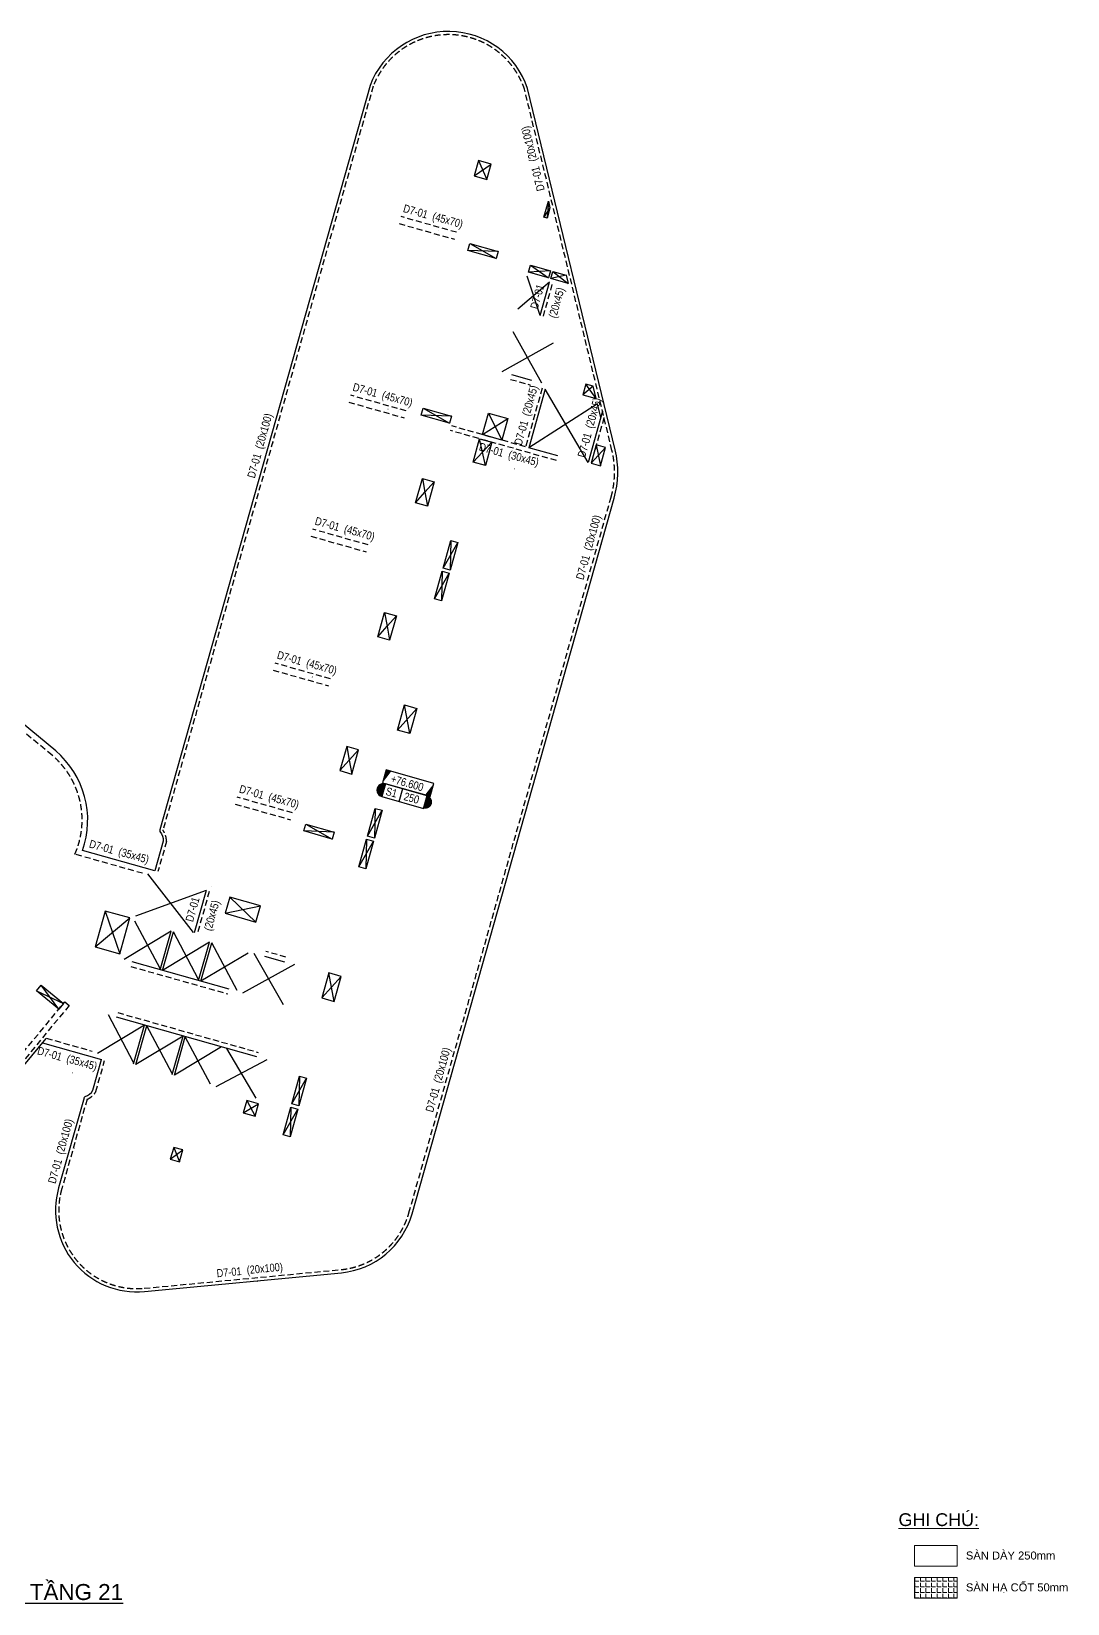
# Model space of a CAD drawing. Header units: millimetres. Extents: x 5400 to 3023951, y -127214 to 225084.
# Drawn here: x 2098452 to 2163237, y 8033 to 106284 of the extents above; entities that cross this region are included whole.
import ezdxf
from ezdxf.enums import TextEntityAlignment as Align

# ---------------------------------------------------------------- set-up
doc = ezdxf.new("R2010")
doc.units = ezdxf.units.MM
doc.header["$LTSCALE"] = 100
doc.linetypes.add('HIDDEN', pattern=[0.375, 0.25, -0.125])
for name, color, linetype in [('ccu11-Manh', 8, 'Continuous'), ('ccu11-Thay', 7, 'Continuous'), ('ccu12-Chidan', 9, 'Continuous'), ('ccu12-Khuat', 9, 'HIDDEN'), ('ccu12-Lomo', 2, 'Continuous'), ('ccu12-Text', 31, 'Continuous'), ('ccu12-Thay', 7, 'Continuous')]:
    doc.layers.add(name, color=color, linetype=linetype)
doc.layers.add('ccu12-Tencaukien', color=9, linetype='Continuous', lineweight=15)
doc.layers.add('KC-Tencaukien', color=9, linetype='Continuous', lineweight=15)
doc.styles.add('Arial', font='arial.ttf', dxfattribs={"width": 0.7})
doc.styles.add('Arial Narrow', font='ARIALN.TTF')

# ---------------------------------------------------------------- blocks, each defined once
blk = doc.blocks.new('*U4')
at = {"layer": 'ccu12-Tencaukien', "color": 8, "ltscale": 10000}
blk.add_line((361, -155), (354, -155), dxfattribs=at)
at = {"layer": 'ccu12-Text', "color": 2, "style": 'Arial Narrow', "width": 0.8}
blk.add_attdef('SH', text='', height=300, dxfattribs=at).set_placement((276, 6), align=Align.BOTTOM_RIGHT)
at = {"layer": 'ccu12-Text', "color": 31, "style": 'Arial Narrow', "width": 0.8}
for tag, p in [('(', (508, -75)), ('KT', (633, -75)), (')', (963, -75))]:
    blk.add_attdef(tag, text='', height=250, dxfattribs=at).set_placement(p, align=Align.BOTTOM_LEFT)
blk = doc.blocks.new('ccu11-cmb-flat-8')
at = {"layer": 'ccu12-Chidan', "color": 7}
blk.add_lwpolyline([(0, 0), (1550, 0), (1550, 419), (0, 419)], close=True, dxfattribs=at)
at = {"layer": 'ccu12-Chidan'}
for points in [[(0, 0), (166, 419), (0, 419)], [(1550, 419), (1383, 0), (1550, 0)]]:
    blk.add_solid(points, dxfattribs=at)
at = {"layer": 'ccu12-Chidan', "color": 31, "style": 'Arial Narrow', "width": 0.8}
blk.add_attdef('+100.00', text='', height=250, dxfattribs=at).set_placement((745, 206), align=Align.MIDDLE_CENTER)
blk = doc.blocks.new('ccu11-chieudaysan-flat-2')
at = {"layer": 'ccu12-Chidan'}
for points in [[(-569, 0), (-569, 419, 1)], [(788, 419), (788, 0, 1)]]:
    blk.add_hatch(color=8, dxfattribs=at).paths.add_polyline_path(points)
at = {"layer": 'ccu12-Chidan', "color": 7}
blk.add_line((0, 0), (0, 419), dxfattribs=at)
blk.add_lwpolyline([(-569, 0), (788, 0), (788, 419), (-569, 419)], close=True, dxfattribs=at)
blk.add_arc((-569, 209), 209, 90, 270.0001, dxfattribs=at)
at = {"layer": 'ccu12-Chidan', "color": 31, "style": 'Arial Narrow', "width": 0.7}
for tag, p in [('S00', (-488, 209)), ('200', (100, 209))]:
    blk.add_attdef(tag, text='', height=250, dxfattribs=at).set_placement(p, align=Align.MIDDLE_LEFT)
blk = doc.blocks.new('*U16')
at = {"layer": 'ccu12-Tencaukien', "color": 8, "ltscale": 10000}
blk.add_line((361, -155), (354, -155), dxfattribs=at)
at = {"layer": 'ccu12-Text', "color": 2, "style": 'Arial Narrow', "width": 0.8}
blk.add_attdef('SH', text='', height=300, dxfattribs=at).set_placement((276, 6), align=Align.BOTTOM_RIGHT)
at = {"layer": 'ccu12-Text', "color": 31, "style": 'Arial Narrow', "width": 0.8}
for tag, p in [('(', (508, -75)), ('KT', (633, -75)), (')', (963, -75))]:
    blk.add_attdef(tag, text='', height=250, dxfattribs=at).set_placement(p, align=Align.BOTTOM_LEFT)
blk = doc.blocks.new('Lomo T21')
at = {"layer": 'ccu11-Manh', "ltscale": 5}
for p, q in [((70850, 85937), (71921, 86673)), ((71122, 86899), (71649, 85711)), ((70569, 81704), (72226, 80768)), ((72349, 81201), (70446, 81271)), ((69439, 70904), (67537, 70974)), ((67659, 71407), (69317, 70471)), ((24961, 54407, 0), (22225, 56082, 0)), ((22512, 56429, 0), (24675, 54060, 0)), ((26345, 53102), (27794, 51322)), ((28081, 51669, 0), (26058, 52755)), ((22567, 46987, 0), (24156, 48204, 0)), ((23809, 48490, 0), (22914, 46701, 0)), ((25535, 46546), (27890, 48298)), ((27350, 48744), (26075, 46101)), ((34210, 46606, 0), (32419, 47501, 0)), ((32706, 47848, 0), (33923, 46259, 0)), ((35867, 45237, 0), (37084, 43649, 0)), ((60317, 45424), (61975, 44488)), ((60317, 45424), (61975, 44488)), ((19825, 43664), (21413, 44881)), ((21066, 45168), (20172, 43378)), ((37371, 43996, 0), (35581, 44890, 0)), ((62097, 44921), (60195, 44991)), ((62097, 44921), (60195, 44991)), ((32356, 43183), (33891, 43472)), ((33120, 44109), (33127, 42547)), ((33095, 42508), (31369, 41988)), ((32324, 43145), (32140, 41352)), ((39185, 42500, 0), (40402, 40911, 0)), ((40689, 41258, 0), (38898, 42153, 0)), ((41102, 41627, 0), (41429, 40060)), ((42066, 40831, 0), (40466, 40856, 0)), ((14610, 37350, 0), (17249, 39840, 0)), ((16902, 40126, 0), (14957, 37064, 0)), ((47151, 37740, 0), (49326, 39552, 0)), ((47786, 39987, 0), (48691, 37305, 0)), ((18938, 38479), (18531, 36573)), ((19065, 38633), (21096, 37955)), ((20606, 37361), (19556, 39227)), ((38909, 38783, 0), (40696, 37891, 0)), ((40391, 37559, 0), (39195, 39130, 0)), ((19632, 37906), (17837, 37146)), ((19748, 37811), (19378, 35874)), ((18647, 36478), (20479, 37207)), ((43489, 35001, 0), (45167, 34198, 0)), ((44881, 33851), (43775, 35348, 0)), ((14319, 32887), (15366, 31017)), ((15860, 31614, 0), (13826, 32289)), ((6585, 27633, 0), (9225, 30123, 0)), ((8878, 30409, 0), (6932, 27347, 0)), ((56409, 27367), (57368, 27927)), ((56627, 28136), (57150, 27157)), ((51851, 24472), (52639, 25055)), ((52061, 25218), (52428, 24309)), ((2382, 22546, 0), (3970, 23762, 0)), ((3623, 24049, 0), (2729, 22259, 0)), ((10467, 21704), (8880, 21588)), ((9580, 22436), (9767, 20855)), ((917, 20772), (22, 18982)), ((4125, 20589), (5954, 20762)), ((4951, 21590), (5127, 19761)), ((6031, 20698), (5550, 19410)), ((-325, 19269), (1264, 20485)), ((6378, 20412), (5204, 19697)), ((-1535, 17803, 0), (-2429, 16013, 0)), ((540, 15895), (1758, 17723)), ((-2776, 16300, 0), (-1188, 17517, 0)), ((2105, 17436), (540, 15895)), ((-5676, 12792, 0), (-6570, 11002, 0)), ((-6438, 10892, 0), (-3957, 13191, 0)), ((-4304, 13477, 0), (-6091, 10606, 0)), ((-6917, 11289, 0), (-5329, 12505, 0))]:
    blk.add_line(p, q, dxfattribs=at)
at = {"layer": 'ccu11-Manh', "ltscale": 0.5}
for p, q in [((75587, 83943, 0), (75212, 83352, 0)), ((75489, 84346, 0), (75404, 83325, 0)), ((75614, 79997), (74240, 79913)), ((74364, 80350), (75491, 79560)), ((76610, 79716), (75635, 79519)), ((75759, 79956), (76733, 79209)), ((71371, 69760, 0), (72955, 70768, 0)), ((71752, 71108, 0), (72574, 69420, 0)), ((71963, 69281, 0), (70781, 68041)), ((71551, 67824), (71193, 69499, 0)), ((79066, 68963), (78161, 67972)), ((78487, 69127), (78740, 67808)), ((68909, 61416), (69832, 63025)), ((69399, 63148), (69342, 61293)), ((68365, 59491), (69288, 61101)), ((68855, 61223), (68798, 59369)), ((67263, 52648), (66050, 51297)), ((66820, 51079), (66493, 52865)), ((64178, 44671), (65100, 46281)), ((64667, 46403), (64611, 44549)), ((63634, 42747), (64556, 44356)), ((64123, 44479), (64067, 42624)), ((55280, 39844), (57490, 40311)), ((57204, 39300), (55565, 40854)), ((28756, 37655, 0), (30458, 35546, 0)), ((26399, 34097, 0), (27506, 36527, 0)), ((30803, 35965, 0), (28409, 37235, 0)), ((28040, 36087, 0), (25864, 34538, 0)), ((62532, 35904), (61318, 34552)), ((62088, 34335), (61762, 36121)), ((17023, 33409, 0), (16640, 32558, 0)), ((16450, 32716, 0), (17213, 33253, 0)), ((59446, 27927), (60369, 29537)), ((59936, 29659), (59879, 27805)), ((58902, 26002), (59825, 27612)), ((59392, 27734), (59335, 25880))]:
    blk.add_line(p, q, dxfattribs=at)
at = {"layer": 'ccu11-Manh'}
for p, q in [((78286, 72794, 0), (77638, 72250, 0)), ((78474, 72014, 0), (77825, 72915, 0)), ((41850, 41749, 0), (41287, 41695, 0)), ((41596, 41440, 0), (41542, 42003, 0)), ((38887, 39385, 0), (37093, 40283, 0)), ((37380, 40630, 0), (38600, 39038, 0))]:
    blk.add_line(p, q, dxfattribs=at)
at = {"layer": 'ccu11-Manh', "ltscale": 5, "elevation": 0}
for points in [[(67613, 67014), (67770, 66154), (68354, 66805)], [(67186, 65503), (67770, 66154), (67927, 65294)], [(65247, 58642), (65404, 57782), (65988, 58433)], [(64820, 57131), (65404, 57782), (65561, 56922)], [(62881, 50270), (63038, 49410), (63622, 50060)], [(62454, 48759), (63038, 49410), (63195, 48550)], [(12835, 30429), (11270, 28888), (12488, 30715)], [(10052, 27060), (11270, 28887), (9705, 27346)], [(-1024, 14354), (540, 15895), (-677, 14068)]]:
    blk.add_lwpolyline(points, dxfattribs=at)
at = {"layer": 'ccu11-Manh'}
for points in [[(18361, 34639), (17882, 32960)], [(17345, 33404), (18900, 34193)]]:
    blk.add_lwpolyline(points, dxfattribs=at)
at = {"layer": 'ccu12-Lomo', "ltscale": 0.5, "elevation": 0}
for points in [[(71921, 86673), (71122, 86899), (70850, 85937), (71649, 85711), (71921, 86673)], [(70446, 81271), (70569, 81704), (72349, 81201), (72226, 80768), (70446, 81271)], [(67537, 70974), (67659, 71407), (69439, 70904), (69317, 70471), (67537, 70974)], [(67613, 67014), (68354, 66805), (67927, 65294), (67186, 65503), (67613, 67014)], [(65247, 58642), (65988, 58433), (65561, 56922), (64820, 57131), (65247, 58642)], [(22512, 56429), (22225, 56082), (24675, 54060), (24961, 54407), (22512, 56429)], [(26345, 53102), (26058, 52755), (27794, 51322), (28080, 51669), (26345, 53102)], [(63195, 48550), (63622, 50060), (62881, 50270), (62454, 48759), (63195, 48550)], [(22914, 46701), (22567, 46987), (23809, 48490), (24156, 48204), (22914, 46701)], [(27350, 48744), (25535, 46546), (26075, 46101), (27890, 48298), (27350, 48744)], [(32706, 47848), (32419, 47501), (33923, 46259), (34210, 46606), (32706, 47848)], [(35867, 45237), (35581, 44890), (37084, 43649), (37371, 43996), (35867, 45237)], [(60195, 44991), (60317, 45424), (62097, 44921), (61975, 44488), (60195, 44991)], [(20172, 43378), (19825, 43664), (21066, 45168), (21413, 44881), (20172, 43378)], [(39185, 42500), (38898, 42153), (40402, 40911), (40689, 41258), (39185, 42500)], [(37093, 40283), (38600, 39038), (38887, 39385), (37380, 40630), (37093, 40283)], [(14957, 37064), (14610, 37350), (16902, 40126), (17249, 39840), (14957, 37064)], [(49326, 39552), (47786, 39987), (47152, 37740), (48691, 37305), (49326, 39552)], [(40696, 37891), (40409, 37544), (38909, 38783), (39195, 39130), (40696, 37891)], [(45167, 34198), (44881, 33851), (43489, 35001), (43775, 35348), (45167, 34198)], [(12835, 30429), (12488, 30716), (9705, 27347), (10052, 27060), (12835, 30429)], [(6932, 27347), (6585, 27633), (8878, 30409), (9225, 30123), (6932, 27347)], [(57150, 27157), (57368, 27927), (56627, 28136), (56409, 27367), (57150, 27157)], [(52428, 24309), (52639, 25055), (52061, 25218), (51851, 24472), (52428, 24309)], [(2729, 22259), (2382, 22546), (3623, 24049), (3970, 23762), (2729, 22259)], [(22, 18982), (-325, 19269), (917, 20772), (1264, 20485), (22, 18982)], [(4125, 20589), (4951, 21590), (5954, 20762), (5127, 19761), (4124, 20588)], [(5204, 19697), (5550, 19410), (6378, 20411), (6031, 20699), (5203, 19698)], [(-2429, 16013), (-2776, 16300), (-1535, 17803), (-1188, 17517), (-2429, 16013)], [(-677, 14068), (2105, 17436), (1758, 17723), (-1024, 14354), (-677, 14068)], [(-6570, 11002), (-6917, 11289), (-5676, 12792), (-5329, 12505), (-6570, 11002)], [(-6091, 10606), (-6438, 10892), (-4304, 13477), (-3957, 13191), (-6091, 10606)]]:
    blk.add_lwpolyline(points, dxfattribs=at)
at = {"layer": 'ccu12-Lomo', "elevation": 0}
for points in [[(75404, 83298), (75212, 83352), (75489, 84346), (75587, 83943), (75404, 83298)], [(75615, 79997), (75491, 79560), (74240, 79913), (74364, 80350), (75614, 79997)], [(75759, 79956), (76610, 79716), (76733, 79209), (75635, 79519), (75759, 79956)], [(78475, 72013), (78287, 72795), (77825, 72915), (77638, 72250), (78474, 72014)], [(72955, 70768), (72574, 69420), (71371, 69760), (71752, 71108), (72955, 70768)], [(78740, 67808), (79066, 68963), (78487, 69127), (78161, 67972), (78740, 67808)], [(69288, 61101), (68798, 59369), (68365, 59491), (68855, 61223), (69288, 61101)], [(64556, 44356), (64067, 42624), (63634, 42747), (64123, 44479), (64556, 44356)], [(41596, 41440), (41850, 41749), (41542, 42003), (41287, 41695), (41596, 41440)], [(28409, 37235), (28756, 37655), (30803, 35965), (30458, 35546), (28409, 37235)], [(28040, 36087), (27506, 36527), (25864, 34538), (26399, 34097), (28042, 36085)], [(62532, 35904), (61762, 36121), (61318, 34552), (62088, 34335), (62532, 35904)], [(17023, 33409), (17213, 33253), (16640, 32558), (16450, 32716), (17023, 33409)], [(60369, 29537), (59879, 27805), (59446, 27927), (59936, 29659), (60369, 29537)], [(59825, 27612), (59335, 25880), (58902, 26002), (59392, 27734), (59825, 27612)]]:
    blk.add_lwpolyline(points, dxfattribs=at)
blk.add_lwpolyline([(71963, 69281), (71551, 67824), (70781, 68041), (71193, 69499)], close=True, dxfattribs=at)
at = {"layer": 'ccu12-Lomo'}
for points in [[(69832, 63025), (69342, 61293), (68909, 61416), (69399, 63148), (69832, 63025)], [(65100, 46281), (64611, 44549), (64178, 44671), (64667, 46403), (65100, 46281)], [(18361, 34639), (18900, 34193), (17882, 32960), (17342, 33406), (18361, 34639)]]:
    blk.add_lwpolyline(points, dxfattribs=at)
blk.add_lwpolyline([(67263, 52648), (66820, 51079), (66050, 51297), (66493, 52865)], close=True, dxfattribs=at)
at = {"layer": 'ccu12-Lomo', "ltscale": 0.5, "elevation": 0}
for points in [[(32356, 43183), (33127, 42547), (33891, 43472), (33120, 44109)], [(32324, 43145), (33095, 42508), (32140, 41352), (31369, 41988)], [(41102, 41627), (42066, 40831), (41429, 40060), (40465, 40856)], [(18938, 38479), (19632, 37906), (18531, 36573), (17837, 37146)], [(19556, 39227), (21096, 37955), (20606, 37361), (19065, 38633)], [(19748, 37811), (20479, 37207), (19378, 35874), (18647, 36478)], [(14319, 32887), (15860, 31614), (15366, 31017), (13826, 32289)], [(8880, 21588), (9767, 20855), (10467, 21704), (9580, 22436)]]:
    blk.add_lwpolyline(points, close=True, dxfattribs=at)
at = {"layer": 'ccu12-Lomo', "ltscale": 0.5}
blk.add_lwpolyline([(57204, 39300), (57490, 40311), (55565, 40854), (55280, 39844), (57204, 39300)], dxfattribs=at)
blk = doc.blocks.new('*U24')
at = {"layer": 'ccu12-Tencaukien', "color": 8, "ltscale": 10000}
blk.add_line((361, -155), (354, -155), dxfattribs=at)
at = {"layer": 'ccu12-Text', "color": 2, "style": 'Arial Narrow', "width": 0.8}
blk.add_attdef('SH', text='', height=300, dxfattribs=at).set_placement((276, 6), align=Align.BOTTOM_RIGHT)
at = {"layer": 'ccu12-Text', "color": 31, "style": 'Arial Narrow', "width": 0.8}
for tag, p in [('(', (508, -75)), ('KT', (633, -75)), (')', (963, -75))]:
    blk.add_attdef(tag, text='', height=250, dxfattribs=at).set_placement(p, align=Align.BOTTOM_LEFT)
blk = doc.blocks.new('*U25')
at = {"layer": 'ccu12-Tencaukien', "color": 8, "ltscale": 10000}
blk.add_line((361, -155), (354, -155), dxfattribs=at)
at = {"layer": 'ccu12-Text', "color": 2, "style": 'Arial Narrow', "width": 0.8}
blk.add_attdef('SH', text='', height=300, dxfattribs=at).set_placement((276, 6), align=Align.BOTTOM_RIGHT)
at = {"layer": 'ccu12-Text', "color": 31, "style": 'Arial Narrow', "width": 0.8}
for tag, p in [('(', (508, -75)), ('KT', (633, -75)), (')', (963, -75))]:
    blk.add_attdef(tag, text='', height=250, dxfattribs=at).set_placement(p, align=Align.BOTTOM_LEFT)
blk = doc.blocks.new('*U22')
at = {"layer": 'ccu12-Tencaukien', "color": 8, "ltscale": 10000}
blk.add_line((361, -155), (354, -155), dxfattribs=at)
at = {"layer": 'ccu12-Text', "color": 2, "style": 'Arial Narrow', "width": 0.8}
blk.add_attdef('SH', text='', height=300, dxfattribs=at).set_placement((276, 6), align=Align.BOTTOM_RIGHT)
at = {"layer": 'ccu12-Text', "color": 31, "style": 'Arial Narrow', "width": 0.8}
for tag, p in [('(', (508, -75)), ('KT', (633, -75)), (')', (963, -75))]:
    blk.add_attdef(tag, text='', height=250, dxfattribs=at).set_placement(p, align=Align.BOTTOM_LEFT)
blk = doc.blocks.new('*U172')
at = {"layer": 'ccu12-Tencaukien', "color": 8, "ltscale": 10000}
blk.add_line((361, -155), (354, -155), dxfattribs=at)
at = {"layer": 'ccu12-Text', "color": 2, "style": 'Arial Narrow', "width": 0.8}
blk.add_attdef('SH', text='', height=300, dxfattribs=at).set_placement((276, 6), align=Align.BOTTOM_RIGHT)
at = {"layer": 'ccu12-Text', "color": 31, "style": 'Arial Narrow', "width": 0.8}
for tag, p in [('(', (508, -75)), ('KT', (633, -75)), (')', (963, -75))]:
    blk.add_attdef(tag, text='', height=250, dxfattribs=at).set_placement(p, align=Align.BOTTOM_LEFT)
blk = doc.blocks.new('*U173')
at = {"layer": 'ccu12-Tencaukien', "color": 8, "ltscale": 10000}
blk.add_line((361, -155), (354, -155), dxfattribs=at)
at = {"layer": 'ccu12-Text', "color": 2, "style": 'Arial Narrow', "width": 0.8}
blk.add_attdef('SH', text='', height=300, dxfattribs=at).set_placement((276, 6), align=Align.BOTTOM_RIGHT)
at = {"layer": 'ccu12-Text', "color": 31, "style": 'Arial Narrow', "width": 0.8}
for tag, p in [('(', (508, -75)), ('KT', (633, -75)), (')', (963, -75))]:
    blk.add_attdef(tag, text='', height=250, dxfattribs=at).set_placement(p, align=Align.BOTTOM_LEFT)
blk = doc.blocks.new('*U174')
at = {"layer": 'ccu12-Tencaukien', "color": 8, "ltscale": 10000}
blk.add_line((361, -155), (354, -155), dxfattribs=at)
at = {"layer": 'ccu12-Text', "color": 2, "style": 'Arial Narrow', "width": 0.8}
blk.add_attdef('SH', text='', height=300, dxfattribs=at).set_placement((276, 6), align=Align.BOTTOM_RIGHT)
at = {"layer": 'ccu12-Text', "color": 31, "style": 'Arial Narrow', "width": 0.8}
for tag, p in [('(', (508, -75)), ('KT', (633, -75)), (')', (963, -75))]:
    blk.add_attdef(tag, text='', height=250, dxfattribs=at).set_placement(p, align=Align.BOTTOM_LEFT)
blk = doc.blocks.new('*U175')
at = {"layer": 'ccu12-Tencaukien', "color": 8, "ltscale": 10000}
blk.add_line((361, -155), (354, -155), dxfattribs=at)
at = {"layer": 'ccu12-Text', "color": 2, "style": 'Arial Narrow', "width": 0.8}
blk.add_attdef('SH', text='', height=300, dxfattribs=at).set_placement((276, 6), align=Align.BOTTOM_RIGHT)
at = {"layer": 'ccu12-Text', "color": 31, "style": 'Arial Narrow', "width": 0.8}
for tag, p in [('(', (508, -75)), ('KT', (633, -75)), (')', (963, -75))]:
    blk.add_attdef(tag, text='', height=250, dxfattribs=at).set_placement(p, align=Align.BOTTOM_LEFT)
blk = doc.blocks.new('*U176')
at = {"layer": 'ccu12-Tencaukien', "color": 8, "ltscale": 10000}
blk.add_line((361, -155), (354, -155), dxfattribs=at)
at = {"layer": 'ccu12-Text', "color": 2, "style": 'Arial Narrow', "width": 0.8}
blk.add_attdef('SH', text='', height=300, dxfattribs=at).set_placement((276, 6), align=Align.BOTTOM_RIGHT)
at = {"layer": 'ccu12-Text', "color": 31, "style": 'Arial Narrow', "width": 0.8}
for tag, p in [('(', (508, -75)), ('KT', (633, -75)), (')', (963, -75))]:
    blk.add_attdef(tag, text='', height=250, dxfattribs=at).set_placement(p, align=Align.BOTTOM_LEFT)

msp = doc.modelspace()

# ---------------------------------------------------------------- hatches: boundary and pattern name
at = {"layer": 'ccu12-Tencaukien', "ltscale": 20}
h = msp.add_hatch(dxfattribs=at)
h.set_pattern_fill('ANGLE', color=250, scale=50)
h.set_pattern_definition([(0, (168200, 0), (0, 349.25), [254, -95.25]), (90, (168200, 0), (-349.25, 2e-14), [254, -95.25])])
h.paths.add_polyline_path([(2153671.5, 9663.6), (2156331.5, 9663.6), (2156331.5, 8373.6), (2153671.5, 8373.6)])

# ---------------------------------------------------------------- linework, layer by layer
at = {"layer": 'ccu11-Manh', "ltscale": 0.5}
for p, q in [((2130852.4, 90604.4), (2128872.4, 88929.8)), ((2130267.8, 88535.5), (2129457, 90998.7)), ((2130369.4, 84298.2), (2128574.4, 87507.2)), ((2131076.4, 86800.2), (2127867.4, 85005.2)), ((2133255.2, 79352.1), (2130576.5, 83927.9)), ((2133840.8, 83005.5), (2129543.1, 80270.6, 0)), ((2105702, 53635.4), (2108562.9, 49969.3)), ((2109378, 52596.7), (2104954.2, 50989)), ((2106502.3, 47713.3, 0), (2104920.7, 50686.7, 0)), ((2107182.2, 50047.7, 0), (2104240.9, 48281, 0)), ((2109587.9, 49367.9), (2106646.7, 47601.1)), ((2108908.1, 47033.5), (2107326.5, 50006.9)), ((2111313.9, 46353.7), (2109732.3, 49327.1)), ((2111993.7, 48688.1), (2109052.5, 46921.3)), ((2112357.7, 48689.2), (2114200.9, 45466.5)), ((2114907.9, 47968.6), (2111650.7, 46187.1)), ((2104843.6, 41843.2), (2103262, 44816.6)), ((2105523.4, 44177.6), (2102582.2, 42410.8)), ((2107929.2, 43497.8), (2104988, 41731)), ((2107249.4, 41163.4), (2105667.8, 44136.8)), ((2109655.2, 40483.5), (2108073.6, 43457)), ((2110335, 42818), (2107393.8, 41051.2)), ((2112494, 39610), (2110671.8, 42722.8)), ((2113173.9, 42015.8), (2109992, 40317))]:
    msp.add_line(p, q, dxfattribs=at)
at = {"layer": 'ccu11-Thay'}
for p, q in [((2109378, 52596.7, 0), (2108630.2, 49950.3, 0)), ((2106502.3, 47641.9, 0), (2107182.2, 50047.7, 0)), ((2106646.7, 47601.1, 0), (2107326.5, 50006.9, 0)), ((2108908.1, 46962.1, 0), (2109587.9, 49367.9, 0)), ((2109052.5, 46921.3), (2109732.3, 49327.1)), ((2104843.6, 41771.8), (2105523.4, 44177.6)), ((2104988, 41731), (2105667.8, 44136.8)), ((2107249.4, 41092), (2107929.2, 43497.8)), ((2107393.8, 41051.2), (2108073.6, 43457))]:
    msp.add_line(p, q, dxfattribs=at)
at = {"layer": 'ccu11-Thay', "ltscale": 0.5}
for p, q in [((2113031.4, 48498.8), (2114282.4, 48145.3)), ((2110808.7, 46425.1), (2104746.1, 48138.2)), ((2112548.3, 42192.5), (2103767.2, 44673.8))]:
    msp.add_line(p, q, dxfattribs=at)
at = {"layer": 'ccu12-Khuat', "ltscale": 15}
for p, q in [((2119818.1, 102856.1, 0), (2106678.1, 56361.2, 0)), ((2134751, 80097.9), (2129283.6, 102676.9, 0)), ((2125032.9, 93729.7), (2121568.6, 94708.6)), ((2121446.2, 94275.5), (2124910.6, 93296.6)), ((2130460.2, 88481.1), (2131044.9, 90550.1)), ((2128411.3, 84539.7), (2129662.3, 84186.2)), ((2121878.6, 82566.8), (2118414.3, 83545.7)), ((2130384, 83982.3, 0), (2129350.6, 80325, 0)), ((2118291.9, 83112.6), (2121756.3, 82133.7)), ((2129350.6, 80325, 0), (2124731.5, 81630.3)), ((2134251.9, 82151.3), (2133445.7, 79298.2)), ((2131289.9, 79465.3, 0), (2124649.9, 81341.6)), ((2122057, 32448.3), (2134695.7, 77176)), ((2115926.2, 74740.5), (2119390.5, 73761.5, 0)), ((2119512.9, 74194.6, 0), (2116048.5, 75173.5)), ((2113560.4, 66368.3), (2117024.8, 65389.4)), ((2117147.2, 65822.4), (2113682.8, 66801.3)), ((2111194.7, 57996.1), (2114659.1, 57017.2)), ((2114781.4, 57450.2), (2111317.1, 58429.2)), ((2109570.5, 52542.3, 0), (2108822.7, 49895.9, 0)), ((2114364, 48434), (2113112.9, 48787.5)), ((2104664.5, 47849.5), (2110727.2, 46136.4)), ((2103848.8, 44962.5), (2112629.9, 42481.2)), ((2099383.4, 43366.6, 0), (2102258.9, 42554.1))]:
    msp.add_line(p, q, dxfattribs=at)
at = {"layer": 'ccu12-Khuat', "ltscale": 15, "elevation": 0}
for points in [[(2101168.4, 54864.5, 0.3333055), (2099743.9, 61051.2), (2085448.2, 72857.1, 0.2787148), (2080797.4, 73898.7, 0.0632946), (2078655.8, 72746.6, 0.0533248), (2076989.4, 71280.1), (2074544.5, 68333.1), (2049134.6, 37573.1)], [(2106678.1, 56361.2, -0.157518), (2106897.2, 55660.1), (2106364.6, 53775.5)], [(2085342.5, 45838), (2093360.6, 39216.2, 0.4148671), (2095405.5, 39413.6), (2100541.5, 45632.7), (2100811.4, 45409.8), (2096927.1, 40706.4)], [(2101928.3, 39545.1, 0.1574907), (2102481.7, 40027.9), (2103031.1, 41972.2)], [(2101928.3, 39545.1), (2100346.8, 33948.5, 0.5290318), (2105504.6, 27736.2), (2117814, 28903.1, 0.3083499), (2122057, 32448.6)]]:
    msp.add_lwpolyline(points, format="xyb", dxfattribs=at)
msp.add_lwpolyline([(2105399.7, 53668.9), (2101168.4, 54864.5)], dxfattribs=at)
at = {"layer": 'ccu12-Khuat', "ltscale": 15}
for centre, radius, start, end in [((2124518.3, 101048.7, 0), 5034.9, 18.663294, 159.167695), ((2129152.8, 78742.3), 5760, 344.221226, 13.61189)]:
    msp.add_arc(centre, radius, start, end, dxfattribs=at)
at = {"layer": 'ccu12-Tencaukien', "color": 0, "ltscale": 20}
for points in [[(2153671.5, 11655.7), (2156331.5, 11655.7), (2156331.5, 10365.7), (2153671.5, 10365.7)], [(2153671.5, 9663.6), (2156331.5, 9663.6), (2156331.5, 8373.6), (2153671.5, 8373.6)]]:
    msp.add_lwpolyline(points, close=True, dxfattribs=at)
at = {"layer": 'ccu12-Thay'}
for p, q in [((2119625.7, 102910.5, 0), (2106477.6, 56386.9)), ((2134945.4, 80144.9), (2129478, 102723.9, 0)), ((2130267.8, 88535.5), (2130852.4, 90604.4)), ((2129743.9, 84474.9), (2128492.9, 84828.4)), ((2130576.5, 83927.9, 0), (2129543.1, 80270.6, 0)), ((2134156, 82547.4), (2133253.2, 79352.6)), ((2134048.3, 82158.7), (2133840.8, 83005.5)), ((2131371.5, 79754, 0), (2129543.1, 80270.6, 0)), ((2122249.4, 32394), (2134888.2, 77121.6)), ((2099139.9, 43071.8, 0), (2102838.8, 42026.5))]:
    msp.add_line(p, q, dxfattribs=at)
at = {"layer": 'ccu12-Thay', "ltscale": 0.5, "elevation": 0}
msp.add_lwpolyline([(2101638, 55095.5, 0.3137277), (2099968.2, 61319.9), (2087308.3, 71774.9)], format="xyb", dxfattribs=at)
at = {"layer": 'ccu12-Thay', "elevation": 0}
for points in [[(2106477.6, 56386.9, 0.1897824), (2106490.9, 56278.1, -0.1613035), (2106697.1, 55687.5), (2106168.1, 53815.5)], [(2101743.8, 39628.1, -0.1897824), (2101812.1, 39713.8, 0.1613035), (2102296.8, 40109.2), (2102838.6, 42026.6)], [(2101744.7, 39631), (2100154.5, 34003.4, 0.5290007), (2105523.7, 27537.1), (2117833.3, 28704, 0.3083681), (2122249.4, 32394)]]:
    msp.add_lwpolyline(points, format="xyb", dxfattribs=at)
msp.add_lwpolyline([(2106168.1, 53815.5), (2101638, 55095.5)], dxfattribs=at)
at = {"layer": 'ccu12-Thay', "ltscale": 0.5, "elevation": 0}
msp.add_lwpolyline([(2097081.3, 40579.1), (2099373.7, 43354.9)], dxfattribs=at)
at = {"layer": 'ccu12-Thay'}
for centre, radius, start, end in [((2124518.3, 101048.7, 0), 5234.9, 18.663294, 159.167695), ((2129152.8, 78742.3), 5960, 344.221226, 13.61189)]:
    msp.add_arc(centre, radius, start, end, dxfattribs=at)

# ---------------------------------------------------------------- block references
at = {"layer": 'ccu12-Lomo'}
msp.add_blockref('Lomo T21', (2055285.1, 11326.3), dxfattribs=at)
at = {"layer": 'ccu12-Tencaukien'}
ref = msp.add_blockref('*U4', (2130336.5, 98208.5, 0), dxfattribs=dict(at, xscale=1.815893337873054, yscale=1.815893337873054, zscale=1.815893337873054, rotation=103.6118897536134))
ref.add_attrib('KT', '(20x100)', dxfattribs={"color": 31, "height": 500, "rotation": 103.61189, "style": 'Arial Narrow'}).set_placement((2130227.5, 98243.9, 0), align=Align.BOTTOM_LEFT)
ref.add_attrib('SH', 'D7-01', dxfattribs={"color": 2, "height": 500, "rotation": 103.61189, "style": 'Arial Narrow'}).set_placement((2130328, 97926.2, 0), align=Align.BOTTOM_RIGHT)
ref = msp.add_blockref('*U172', (2123355.9, 94293, 0), dxfattribs=dict(at, xscale=1.815893337873054, yscale=1.815893337873054, zscale=1.815893337873054, rotation=344.2212278170489))
ref.add_attrib('KT', '(45x70)', dxfattribs={"color": 31, "height": 500, "rotation": 344.221228, "style": 'Arial Narrow'}).set_placement((2123440.2, 94370.6), align=Align.BOTTOM_LEFT)
ref.add_attrib('SH', 'D7-01', dxfattribs={"color": 2, "height": 500, "rotation": 344.221228, "style": 'Arial Narrow'}).set_placement((2123114.1, 94439), align=Align.BOTTOM_RIGHT)
ref = msp.add_blockref('*U4', (2130820.4, 90595, 0), dxfattribs=dict(at, xscale=1.815893337873054, yscale=1.815893337873054, zscale=1.815893337873054, rotation=74.21909893616227))
ref.add_attrib('KT', '(20x45)', dxfattribs={"color": 31, "height": 500, "rotation": 74.219099, "style": 'Arial Narrow'}).set_placement((2131403.9, 88288, 0), align=Align.BOTTOM_LEFT)
ref.add_attrib('SH', 'D7-01', dxfattribs={"color": 2, "height": 500, "rotation": 74.219099, "style": 'Arial Narrow'}).set_placement((2130674.4, 90353.2, 0), align=Align.BOTTOM_RIGHT)
ref = msp.add_blockref('*U173', (2120201.6, 83130.1, 0), dxfattribs=dict(at, xscale=1.815893337873054, yscale=1.815893337873054, zscale=1.815893337873054, rotation=344.2212278170489))
ref.add_attrib('KT', '(45x70)', dxfattribs={"color": 31, "height": 500, "rotation": 344.221228, "style": 'Arial Narrow'}).set_placement((2120285.9, 83207.7), align=Align.BOTTOM_LEFT)
ref.add_attrib('SH', 'D7-01', dxfattribs={"color": 2, "height": 500, "rotation": 344.221228, "style": 'Arial Narrow'}).set_placement((2119959.8, 83276.1), align=Align.BOTTOM_RIGHT)
ref = msp.add_blockref('*U25', (2129818.8, 82085.5, 0), dxfattribs=dict(at, xscale=1.815893337873054, yscale=1.815893337873054, zscale=1.815893337873054, rotation=74.21909893616227))
ref.add_attrib('KT', '(20x45)', dxfattribs={"color": 31, "height": 500, "rotation": 74.219099, "style": 'Arial Narrow'}).set_placement((2129741.2, 82169.9, 0), align=Align.BOTTOM_LEFT)
ref.add_attrib('SH', 'D7-01', dxfattribs={"color": 2, "height": 500, "rotation": 74.219099, "style": 'Arial Narrow'}).set_placement((2129672.7, 81843.7, 0), align=Align.BOTTOM_RIGHT)
ref = msp.add_blockref('*U22', (2133777.9, 81313.1, 0), dxfattribs=dict(at, xscale=1.815893337873054, yscale=1.815893337873054, zscale=1.815893337873054, rotation=74.21909893616227))
ref.add_attrib('KT', '(20x45)', dxfattribs={"color": 31, "height": 500, "rotation": 74.219099, "style": 'Arial Narrow'}).set_placement((2133700.3, 81397.5, 0), align=Align.BOTTOM_LEFT)
ref.add_attrib('SH', 'D7-01', dxfattribs={"color": 2, "height": 500, "rotation": 74.219099, "style": 'Arial Narrow'}).set_placement((2133631.9, 81071.4, 0), align=Align.BOTTOM_RIGHT)
ref = msp.add_blockref('*U4', (2113129.3, 80027.3, 0), dxfattribs=dict(at, xscale=1.815893337873054, yscale=1.815893337873054, zscale=1.815893337873054, rotation=74.21909893616227))
ref.add_attrib('KT', '(20x100)', dxfattribs={"color": 31, "height": 500, "rotation": 74.219099, "style": 'Arial Narrow'}).set_placement((2113051.7, 80111.7, 0), align=Align.BOTTOM_LEFT)
ref.add_attrib('SH', 'D7-01', dxfattribs={"color": 2, "height": 500, "rotation": 74.219099, "style": 'Arial Narrow'}).set_placement((2112983.3, 79785.5, 0), align=Align.BOTTOM_RIGHT)
ref = msp.add_blockref('*U16', (2128099.8, 79399.8, 0), dxfattribs=dict(at, xscale=1.815893337873054, yscale=1.815893337873054, zscale=1.815893337873054, rotation=344.2212278170489))
ref.add_attrib('KT', '(30x45)', dxfattribs={"color": 31, "height": 500, "rotation": 344.221228, "style": 'Arial Narrow'}).set_placement((2128184.2, 79477.5), align=Align.BOTTOM_LEFT)
ref.add_attrib('SH', 'D7-01', dxfattribs={"color": 2, "height": 500, "rotation": 344.221228, "style": 'Arial Narrow'}).set_placement((2127858, 79545.9), align=Align.BOTTOM_RIGHT)
ref = msp.add_blockref('*U174', (2117835.8, 74757.9, 0), dxfattribs=dict(at, xscale=1.815893337873054, yscale=1.815893337873054, zscale=1.815893337873054, rotation=344.2212278170489))
ref.add_attrib('KT', '(45x70)', dxfattribs={"color": 31, "height": 500, "rotation": 344.221228, "style": 'Arial Narrow'}).set_placement((2117920.2, 74835.6), align=Align.BOTTOM_LEFT)
ref.add_attrib('SH', 'D7-01', dxfattribs={"color": 2, "height": 500, "rotation": 344.221228, "style": 'Arial Narrow'}).set_placement((2117594, 74904), align=Align.BOTTOM_RIGHT)
ref = msp.add_blockref('*U4', (2133677.3, 73675.6, 0), dxfattribs=dict(at, xscale=1.815893337873054, yscale=1.815893337873054, zscale=1.815893337873054, rotation=74.21909893616227))
ref.add_attrib('KT', '(20x100)', dxfattribs={"color": 31, "height": 500, "rotation": 74.219099, "style": 'Arial Narrow'}).set_placement((2133599.7, 73760, 0), align=Align.BOTTOM_LEFT)
ref.add_attrib('SH', 'D7-01', dxfattribs={"color": 2, "height": 500, "rotation": 74.219099, "style": 'Arial Narrow'}).set_placement((2133531.2, 73433.8, 0), align=Align.BOTTOM_RIGHT)
ref = msp.add_blockref('*U175', (2115470.1, 66385.8, 0), dxfattribs=dict(at, xscale=1.815893337873054, yscale=1.815893337873054, zscale=1.815893337873054, rotation=344.2212278170489))
ref.add_attrib('KT', '(45x70)', dxfattribs={"color": 31, "height": 500, "rotation": 344.221228, "style": 'Arial Narrow'}).set_placement((2115554.4, 66463.4), align=Align.BOTTOM_LEFT)
ref.add_attrib('SH', 'D7-01', dxfattribs={"color": 2, "height": 500, "rotation": 344.221228, "style": 'Arial Narrow'}).set_placement((2115228.3, 66531.8), align=Align.BOTTOM_RIGHT)
ref = msp.add_blockref('*U176', (2113104.3, 58013.6, 0), dxfattribs=dict(at, xscale=1.815893337873054, yscale=1.815893337873054, zscale=1.815893337873054, rotation=344.2212278170489))
ref.add_attrib('KT', '(45x70)', dxfattribs={"color": 31, "height": 500, "rotation": 344.221228, "style": 'Arial Narrow'}).set_placement((2113188.7, 58091.2), align=Align.BOTTOM_LEFT)
ref.add_attrib('SH', 'D7-01', dxfattribs={"color": 2, "height": 500, "rotation": 344.221228, "style": 'Arial Narrow'}).set_placement((2112862.6, 58159.6), align=Align.BOTTOM_RIGHT)
ref = msp.add_blockref('*U4', (2103723, 54583, 0), dxfattribs=dict(at, xscale=1.815893337873054, yscale=1.815893337873054, zscale=1.815893337873054, rotation=344.2212278170489))
ref.add_attrib('KT', '(35x45)', dxfattribs={"color": 31, "height": 500, "rotation": 344.221228, "style": 'Arial Narrow'}).set_placement((2103807.4, 54660.6), align=Align.BOTTOM_LEFT)
ref.add_attrib('SH', 'D7-01', dxfattribs={"color": 2, "height": 500, "rotation": 344.221228, "style": 'Arial Narrow'}).set_placement((2103481.2, 54729), align=Align.BOTTOM_RIGHT)
ref = msp.add_blockref('*U24', (2109264.5, 52298.6, 0), dxfattribs=dict(at, xscale=1.815893337873054, yscale=1.815893337873054, zscale=1.815893337873054, rotation=74.21909893616227))
ref.add_attrib('KT', '(20x45)', dxfattribs={"color": 31, "height": 500, "rotation": 74.219099, "style": 'Arial Narrow'}).set_placement((2109847.9, 49991.5, 0), align=Align.BOTTOM_LEFT)
ref.add_attrib('SH', 'D7-01', dxfattribs={"color": 2, "height": 500, "rotation": 74.219099, "style": 'Arial Narrow'}).set_placement((2109118.4, 52056.8, 0), align=Align.BOTTOM_RIGHT)
ref = msp.add_blockref('*U4', (2100479.8, 41651.9, 0), dxfattribs=dict(at, xscale=1.815893337873054, yscale=1.815893337873054, zscale=1.815893337873054, rotation=344.2212204090466))
ref.add_attrib('KT', '(35x45)', dxfattribs={"color": 31, "height": 500, "rotation": 344.22122, "style": 'Arial Narrow'}).set_placement((2100564.2, 41729.5, 0), align=Align.BOTTOM_LEFT)
ref.add_attrib('SH', 'D7-01', dxfattribs={"color": 2, "height": 500, "rotation": 344.22122, "style": 'Arial Narrow'}).set_placement((2100238, 41797.9, 0), align=Align.BOTTOM_RIGHT)
ref = msp.add_blockref('*U4', (2124274.4, 40399.4, 0), dxfattribs=dict(at, xscale=1.815893337873054, yscale=1.815893337873054, zscale=1.815893337873054, rotation=74.21909893616227))
ref.add_attrib('KT', '(20x100)', dxfattribs={"color": 31, "height": 500, "rotation": 74.219099, "style": 'Arial Narrow'}).set_placement((2124196.8, 40483.8, 0), align=Align.BOTTOM_LEFT)
ref.add_attrib('SH', 'D7-01', dxfattribs={"color": 2, "height": 500, "rotation": 74.219099, "style": 'Arial Narrow'}).set_placement((2124128.4, 40157.7, 0), align=Align.BOTTOM_RIGHT)
ref = msp.add_blockref('*U4', (2100671.5, 35936.6, 0), dxfattribs=dict(at, xscale=1.815893337873054, yscale=1.815893337873054, zscale=1.815893337873054, rotation=74.21909893616227))
ref.add_attrib('KT', '(20x100)', dxfattribs={"color": 31, "height": 500, "rotation": 74.219099, "style": 'Arial Narrow'}).set_placement((2100593.8, 36021, 0), align=Align.BOTTOM_LEFT)
ref.add_attrib('SH', 'D7-01', dxfattribs={"color": 2, "height": 500, "rotation": 74.219099, "style": 'Arial Narrow'}).set_placement((2100525.4, 35694.9, 0), align=Align.BOTTOM_RIGHT)
ref = msp.add_blockref('*U4', (2111901.9, 28371, 0), dxfattribs=dict(at, xscale=1.815893337873053, yscale=1.815893337873053, zscale=1.815893337873053, rotation=5.415448475028894))
ref.add_attrib('KT', '(20x100)', dxfattribs={"color": 31, "height": 500, "rotation": 5.415448, "style": 'Arial Narrow'}).set_placement((2111952.5, 28473.8), align=Align.BOTTOM_LEFT)
ref.add_attrib('SH', 'D7-01', dxfattribs={"color": 2, "height": 500, "rotation": 5.415448, "style": 'Arial Narrow'}).set_placement((2111623.7, 28419.7), align=Align.BOTTOM_RIGHT)
at = {"layer": 'KC-Tencaukien'}
ref = msp.add_blockref('ccu11-cmb-flat-8', (2120402.2, 59322.1), dxfattribs=dict(at, xscale=1.999999999999999, yscale=1.999999999999999, zscale=1.999999999999999, rotation=344.2212265880018))
ref.add_attrib('+100.00', '+76.600', dxfattribs={"layer": 'ccu12-Chidan', "color": 31, "height": 500, "rotation": 344.221227, "style": 'Arial Narrow'}).set_placement((2121948.2, 59312.4), align=Align.MIDDLE_CENTER)
ref = msp.add_blockref('ccu11-chieudaysan-flat-2', (2121455, 58153.8), dxfattribs=dict(at, xscale=1.999999999999999, yscale=1.999999999999999, zscale=1.999999999999999, rotation=344.2212265880018))
ref.add_attrib('S00', 'S1', dxfattribs={"layer": 'ccu12-Chidan', "color": 31, "height": 500, "rotation": 344.221227, "style": 'Arial Narrow'}).set_placement((2120629.7, 58822.4), align=Align.MIDDLE_LEFT)
ref.add_attrib('200', '250', dxfattribs={"layer": 'ccu12-Chidan', "color": 31, "height": 500, "rotation": 344.221227, "style": 'Arial Narrow'}).set_placement((2121761.4, 58502.6), align=Align.MIDDLE_LEFT)

# ---------------------------------------------------------------- texts
at = {"layer": 'ccu12-Tencaukien', "color": 31, "style": 'Arial'}
msp.add_text('%%uGHI CHÚ:', height=800, dxfattribs=at).set_placement((2155180.7, 12875.7), align=Align.CENTER)
msp.add_text('%%uGHI CHÚ:', height=800, dxfattribs=at).set_placement((2155180.7, 12875.7), align=Align.CENTER)
for s, p in [('SÀN DÀY 250mm', (2156880, 10785.7)), ('SÀN HẠ CỐT 50mm', (2156880, 8793.6))]:
    msp.add_text(s, height=500, dxfattribs=at).set_placement(p)
at = {"layer": 'ccu12-Text', "color": 31, "style": 'Arial'}
msp.add_text('%%UMẶT BẰNG KẾT CẤU - TẦNG 21', height=1000, dxfattribs=at).set_placement((2093777.9, 8253.3), align=Align.CENTER)

doc.saveas('drawing.dxf')
